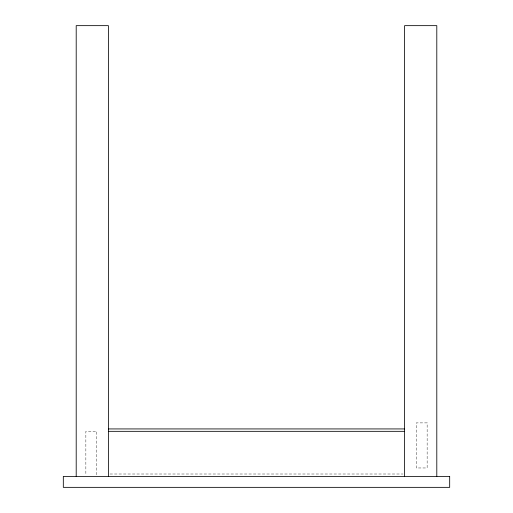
<?xml version="1.0" encoding="UTF-8"?>
<svg xmlns="http://www.w3.org/2000/svg" width="513" height="513" viewBox="0 0 513 513"><rect width="100%" height="100%" fill="white"/><g stroke="black" fill="none" stroke-linecap="round" stroke-linejoin="round"><path stroke-width="0.38" stroke-dasharray="2.56 1.92" d="M109.994 474.006L403.006 474.006M96.803 474.82L96.803 431.33L85.857 431.33L85.857 474.82M427.143 422.892L416.197 422.892L416.197 467.965L427.143 467.965L427.143 422.892"/><path stroke-width="0.77" d="M108.397 428.932L404.603 428.932M108.397 431.33L404.603 431.33M436.8 476.404L436.8 25.65L404.603 25.65L404.603 476.404M108.397 476.404L108.397 25.65L76.2 25.65L76.2 476.404M449.683 476.404L63.317 476.404L63.317 487.35L449.683 487.35L449.683 476.404"/></g></svg>
